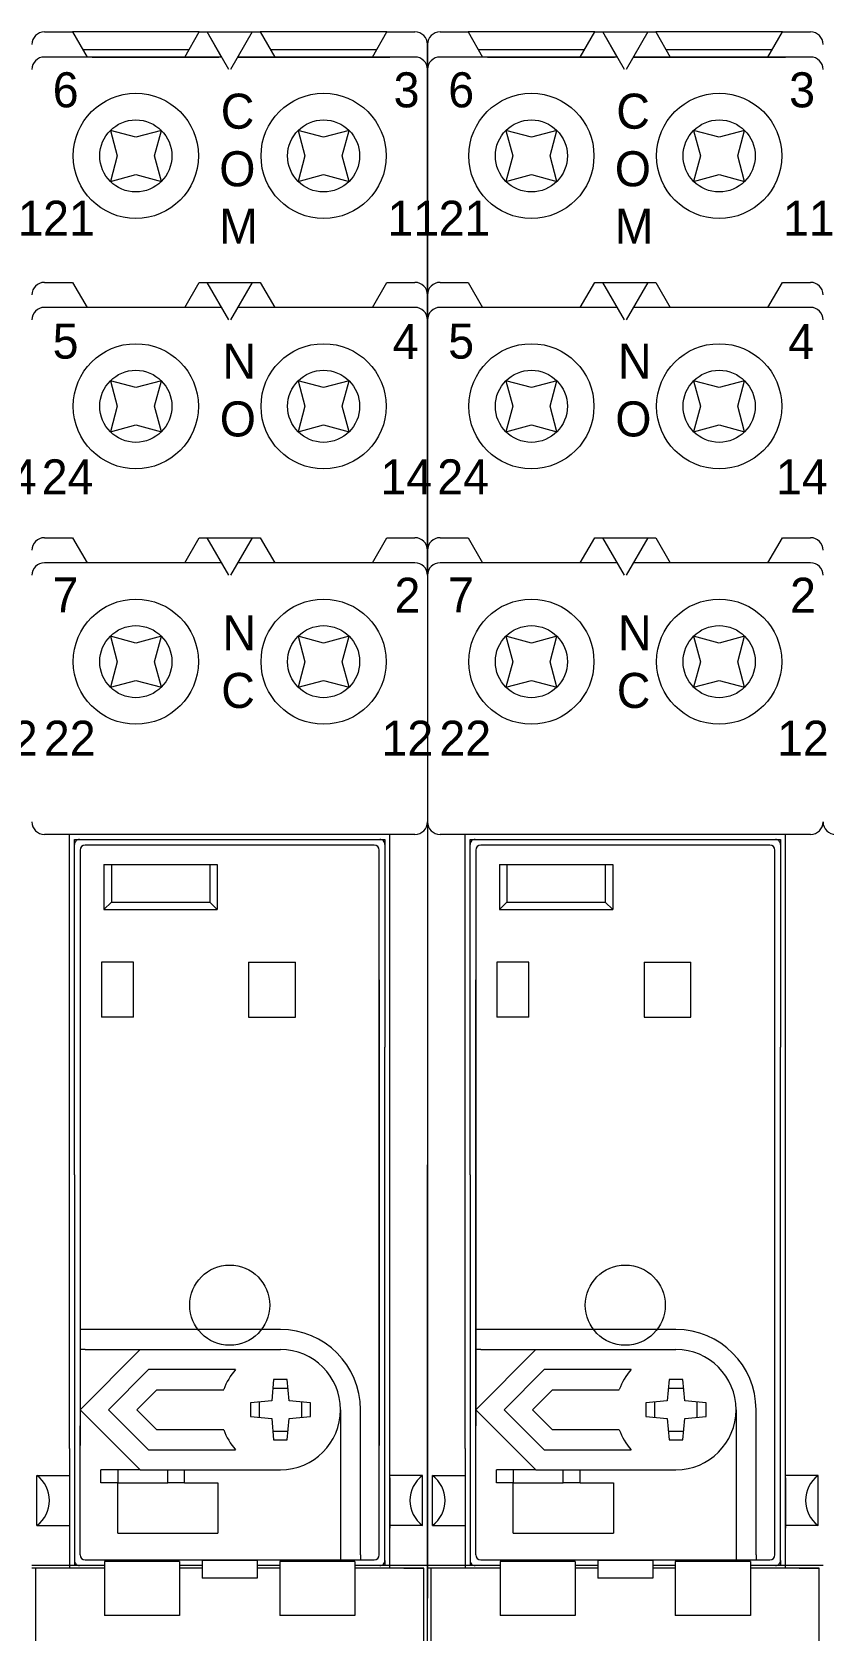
# Model space of a CAD drawing. Header units: millimetres. Extents: x -6000 to 26000, y -6000 to 26000.
# Drawn here: x 117.67 to 122.07, y -4365.19 to -4356.31 of the extents above; entities that cross this region are included whole.
import ezdxf

# ---------------------------------------------------------------- set-up
doc = ezdxf.new("R2010")
doc.units = ezdxf.units.MM
doc.header["$MEASUREMENT"] = 0
doc.linetypes.add('HIDDEN2', pattern=[2.38125, 1.5875, -0.79375])
doc.layers.add('Чертеж и Рисунок_Ном._пера__1', color=7, linetype='Continuous', lineweight=15)
doc.layers.add('Чертеж и Рисунок_Ном._пера__7', color=7, linetype='Continuous', lineweight=15)
doc.styles.add('СГЕНЕРИР_СТИЛЬ_2', font='')
doc.styles.get('СГЕНЕРИР_СТИЛЬ_2').set_extended_font_data('Arial')

msp = doc.modelspace()

# ---------------------------------------------------------------- linework, layer by layer
at = {"layer": 'Чертеж и Рисунок_Ном._пера__7', "color": 7, "linetype": 'Continuous', "lineweight": 15}
for p, q in [((117.7407, -4356.309), (117.8969, -4356.309)), ((118.6, -4356.309), (117.8969, -4356.309)), ((117.8969, -4356.309), (117.9772, -4356.4481)), ((118.5197, -4356.4481), (118.6, -4356.309)), ((118.6, -4356.309), (118.6449, -4356.309)), ((118.6229, -4356.309), (118.9172, -4356.309)), ((118.7252, -4356.4481), (118.6449, -4356.309)), ((118.7653, -4356.5176), (118.6449, -4356.309)), ((118.6449, -4356.309), (118.8953, -4356.309)), ((118.8953, -4356.309), (118.7748, -4356.5176)), ((118.8953, -4356.309), (118.9401, -4356.309)), ((119.6432, -4356.309), (118.9401, -4356.309)), ((118.9401, -4356.309), (119.0204, -4356.4481)), ((119.5629, -4356.4481), (119.6432, -4356.309)), ((119.6432, -4356.309), (119.7994, -4356.309)), ((119.9385, -4356.309), (120.0947, -4356.309)), ((120.7978, -4356.309), (120.0947, -4356.309)), ((120.0947, -4356.309), (120.175, -4356.4481)), ((120.7175, -4356.4481), (120.7978, -4356.309)), ((120.7978, -4356.309), (120.8427, -4356.309)), ((120.8207, -4356.309), (121.115, -4356.309)), ((120.923, -4356.4481), (120.8427, -4356.309)), ((120.9631, -4356.5176), (120.8427, -4356.309)), ((120.8427, -4356.309), (121.093, -4356.309)), ((121.093, -4356.309), (120.9726, -4356.5176)), ((121.093, -4356.309), (121.1379, -4356.309)), ((121.841, -4356.309), (121.1379, -4356.309)), ((121.1379, -4356.309), (121.2182, -4356.4481)), ((121.7607, -4356.4481), (121.841, -4356.309)), ((121.841, -4356.309), (121.9972, -4356.309)), ((118.7252, -4356.4481), (117.7407, -4356.4481)), ((117.9531, -4356.4063), (118.5438, -4356.4063)), ((118.005, -4356.4481), (118.71, -4356.4481)), ((118.8149, -4356.4481), (119.6603, -4356.4481)), ((119.7994, -4356.4481), (118.8149, -4356.4481)), ((118.8302, -4356.4481), (119.6603, -4356.4481)), ((118.9963, -4356.4063), (119.587, -4356.4063)), ((119.8689, -4356.5176), (119.8689, -4356.3785)), ((119.8689, -4356.3785), (119.8689, -4356.5176)), ((120.923, -4356.4481), (119.9385, -4356.4481)), ((120.1509, -4356.4063), (120.7416, -4356.4063)), ((120.2028, -4356.4481), (120.9077, -4356.4481)), ((121.0127, -4356.4481), (121.8581, -4356.4481)), ((121.9972, -4356.4481), (121.0127, -4356.4481)), ((121.0279, -4356.4481), (121.8581, -4356.4481)), ((121.1941, -4356.4063), (121.7848, -4356.4063)), ((119.8689, -4356.5176), (119.8689, -4362.6031)), ((119.8689, -4357.7695), (119.8689, -4356.5176)), ((119.8689, -4356.5176), (119.8689, -4362.6031)), ((119.8689, -4356.5176), (119.8689, -4357.7695)), ((118.1068, -4356.8559), (118.1448, -4356.9975)), ((118.2484, -4356.8938), (118.1068, -4356.8559)), ((118.3901, -4356.8559), (118.2484, -4356.8938)), ((118.3521, -4356.9975), (118.3901, -4356.8559)), ((119.2917, -4356.8938), (119.15, -4356.8559)), ((119.15, -4356.8559), (119.188, -4356.9975)), ((119.4333, -4356.8559), (119.2917, -4356.8938)), ((119.3954, -4356.9975), (119.4333, -4356.8559)), ((120.3046, -4356.8559), (120.3425, -4356.9975)), ((120.4462, -4356.8938), (120.3046, -4356.8559)), ((120.5879, -4356.8559), (120.4462, -4356.8938)), ((120.5499, -4356.9975), (120.5879, -4356.8559)), ((121.4895, -4356.8938), (121.3478, -4356.8559)), ((121.3478, -4356.8559), (121.3858, -4356.9975)), ((121.6311, -4356.8559), (121.4895, -4356.8938)), ((121.5932, -4356.9975), (121.6311, -4356.8559)), ((118.1448, -4356.9975), (118.1068, -4357.1391)), ((118.3901, -4357.1391), (118.3521, -4356.9975)), ((119.188, -4356.9975), (119.15, -4357.1391)), ((119.4333, -4357.1391), (119.3954, -4356.9975)), ((120.3425, -4356.9975), (120.3046, -4357.1391)), ((120.5879, -4357.1391), (120.5499, -4356.9975)), ((121.3858, -4356.9975), (121.3478, -4357.1391)), ((121.6311, -4357.1391), (121.5932, -4356.9975)), ((118.1068, -4357.1391), (118.2484, -4357.1012)), ((118.2484, -4357.1012), (118.3901, -4357.1391)), ((119.15, -4357.1391), (119.2917, -4357.1012)), ((119.2917, -4357.1012), (119.4333, -4357.1391)), ((120.3046, -4357.1391), (120.4462, -4357.1012)), ((120.4462, -4357.1012), (120.5879, -4357.1391)), ((121.3478, -4357.1391), (121.4895, -4357.1012)), ((121.4895, -4357.1012), (121.6311, -4357.1391)), ((117.7407, -4357.7), (117.8969, -4357.7)), ((117.8969, -4357.7), (117.9772, -4357.8391)), ((118.5197, -4357.8391), (118.6, -4357.7)), ((118.6, -4357.7), (118.6449, -4357.7)), ((118.7653, -4357.9086), (118.6449, -4357.7)), ((118.6449, -4357.7), (118.8953, -4357.7)), ((118.8953, -4357.7), (118.7748, -4357.9086)), ((118.8953, -4357.7), (118.9401, -4357.7)), ((118.9401, -4357.7), (119.0204, -4357.8391)), ((119.5629, -4357.8391), (119.6432, -4357.7)), ((119.6432, -4357.7), (119.7994, -4357.7)), ((119.9385, -4357.7), (120.0947, -4357.7)), ((120.0947, -4357.7), (120.175, -4357.8391)), ((120.7175, -4357.8391), (120.7978, -4357.7)), ((120.7978, -4357.7), (120.8427, -4357.7)), ((120.9631, -4357.9086), (120.8427, -4357.7)), ((120.8427, -4357.7), (121.093, -4357.7)), ((121.093, -4357.7), (120.9726, -4357.9086)), ((121.093, -4357.7), (121.1379, -4357.7)), ((121.1379, -4357.7), (121.2182, -4357.8391)), ((121.7607, -4357.8391), (121.841, -4357.7)), ((121.841, -4357.7), (121.9972, -4357.7)), ((119.8689, -4357.9086), (119.8689, -4357.7695)), ((119.8689, -4357.7695), (119.8689, -4357.9086)), ((118.7252, -4357.8391), (117.7407, -4357.8391)), ((119.7994, -4357.8391), (118.8149, -4357.8391)), ((120.923, -4357.8391), (119.9385, -4357.8391)), ((121.9972, -4357.8391), (121.0127, -4357.8391)), ((119.8689, -4359.1883), (119.8689, -4357.9086)), ((119.8689, -4357.9086), (119.8689, -4359.1883)), ((118.1068, -4358.2469), (118.1448, -4358.3885)), ((118.2484, -4358.2848), (118.1068, -4358.2469)), ((118.3901, -4358.2469), (118.2484, -4358.2848)), ((118.3521, -4358.3885), (118.3901, -4358.2469)), ((119.15, -4358.2469), (119.188, -4358.3885)), ((119.2917, -4358.2848), (119.15, -4358.2469)), ((119.4333, -4358.2469), (119.2917, -4358.2848)), ((119.3954, -4358.3885), (119.4333, -4358.2469)), ((120.3046, -4358.2469), (120.3425, -4358.3885)), ((120.4462, -4358.2848), (120.3046, -4358.2469)), ((120.5879, -4358.2469), (120.4462, -4358.2848)), ((120.5499, -4358.3885), (120.5879, -4358.2469)), ((121.3478, -4358.2469), (121.3858, -4358.3885)), ((121.4895, -4358.2848), (121.3478, -4358.2469)), ((121.6311, -4358.2469), (121.4895, -4358.2848)), ((121.5932, -4358.3885), (121.6311, -4358.2469)), ((118.1448, -4358.3885), (118.1068, -4358.5301)), ((118.3901, -4358.5301), (118.3521, -4358.3885)), ((119.188, -4358.3885), (119.15, -4358.5301)), ((119.4333, -4358.5301), (119.3954, -4358.3885)), ((120.3425, -4358.3885), (120.3046, -4358.5301)), ((120.5879, -4358.5301), (120.5499, -4358.3885)), ((121.3858, -4358.3885), (121.3478, -4358.5301)), ((121.6311, -4358.5301), (121.5932, -4358.3885)), ((118.1068, -4358.5301), (118.2484, -4358.4922)), ((118.2484, -4358.4922), (118.3901, -4358.5301)), ((119.15, -4358.5301), (119.2917, -4358.4922)), ((119.2917, -4358.4922), (119.4333, -4358.5301)), ((120.3046, -4358.5301), (120.4462, -4358.4922)), ((120.4462, -4358.4922), (120.5879, -4358.5301)), ((121.3478, -4358.5301), (121.4895, -4358.4922)), ((121.4895, -4358.4922), (121.6311, -4358.5301)), ((117.7407, -4359.1188), (117.8969, -4359.1188)), ((117.8969, -4359.1188), (117.9772, -4359.2579)), ((118.5197, -4359.2579), (118.6, -4359.1188)), ((118.6, -4359.1188), (118.6449, -4359.1188)), ((118.7653, -4359.3274), (118.6449, -4359.1188)), ((118.6449, -4359.1188), (118.8953, -4359.1188)), ((118.8953, -4359.1188), (118.7748, -4359.3274)), ((118.8953, -4359.1188), (118.9401, -4359.1188)), ((118.9401, -4359.1188), (119.0204, -4359.2579)), ((119.5629, -4359.2579), (119.6432, -4359.1188)), ((119.6432, -4359.1188), (119.7994, -4359.1188)), ((119.9385, -4359.1188), (120.0947, -4359.1188)), ((120.0947, -4359.1188), (120.175, -4359.2579)), ((120.7175, -4359.2579), (120.7978, -4359.1188)), ((120.7978, -4359.1188), (120.8427, -4359.1188)), ((120.9631, -4359.3274), (120.8427, -4359.1188)), ((120.8427, -4359.1188), (121.093, -4359.1188)), ((121.093, -4359.1188), (120.9726, -4359.3274)), ((121.093, -4359.1188), (121.1379, -4359.1188)), ((121.1379, -4359.1188), (121.2182, -4359.2579)), ((121.7607, -4359.2579), (121.841, -4359.1188)), ((121.841, -4359.1188), (121.9972, -4359.1188)), ((119.8689, -4359.3274), (119.8689, -4359.1883)), ((119.8689, -4359.1883), (119.8689, -4359.3274)), ((118.7252, -4359.2579), (117.7407, -4359.2579)), ((119.7994, -4359.2579), (118.8149, -4359.2579)), ((120.923, -4359.2579), (119.9385, -4359.2579)), ((121.9972, -4359.2579), (121.0127, -4359.2579)), ((118.1068, -4359.6657), (118.1448, -4359.8073)), ((118.2484, -4359.7036), (118.1068, -4359.6657)), ((118.3901, -4359.6657), (118.2484, -4359.7036)), ((118.3521, -4359.8073), (118.3901, -4359.6657)), ((119.2917, -4359.7036), (119.15, -4359.6657)), ((119.15, -4359.6657), (119.188, -4359.8073)), ((119.4333, -4359.6657), (119.2917, -4359.7036)), ((119.3954, -4359.8073), (119.4333, -4359.6657)), ((120.3046, -4359.6657), (120.3425, -4359.8073)), ((120.4462, -4359.7036), (120.3046, -4359.6657)), ((120.5879, -4359.6657), (120.4462, -4359.7036)), ((120.5499, -4359.8073), (120.5879, -4359.6657)), ((121.4895, -4359.7036), (121.3478, -4359.6657)), ((121.3478, -4359.6657), (121.3858, -4359.8073)), ((121.6311, -4359.6657), (121.4895, -4359.7036)), ((121.5932, -4359.8073), (121.6311, -4359.6657)), ((118.1448, -4359.8073), (118.1068, -4359.949)), ((118.3901, -4359.949), (118.3521, -4359.8073)), ((119.188, -4359.8073), (119.15, -4359.949)), ((119.4333, -4359.949), (119.3954, -4359.8073)), ((120.3425, -4359.8073), (120.3046, -4359.949)), ((120.5879, -4359.949), (120.5499, -4359.8073)), ((121.3858, -4359.8073), (121.3478, -4359.949)), ((121.6311, -4359.949), (121.5932, -4359.8073)), ((118.1068, -4359.949), (118.2484, -4359.911)), ((118.2484, -4359.911), (118.3901, -4359.949)), ((119.15, -4359.949), (119.2917, -4359.911)), ((119.2917, -4359.911), (119.4333, -4359.949)), ((120.3046, -4359.949), (120.4462, -4359.911)), ((120.4462, -4359.911), (120.5879, -4359.949)), ((121.3478, -4359.949), (121.4895, -4359.911)), ((121.4895, -4359.911), (121.6311, -4359.949)), ((119.7994, -4360.7671), (117.7407, -4360.7671)), ((117.8798, -4364.1783), (117.8798, -4360.7671)), ((117.9076, -4360.8228), (117.9076, -4360.7949)), ((117.9076, -4360.7949), (119.6325, -4360.7949)), ((119.6047, -4360.7949), (119.6325, -4360.7949)), ((119.6325, -4360.7949), (119.6325, -4360.8228)), ((119.6325, -4360.7949), (119.6325, -4361.9495)), ((119.6603, -4364.8427), (119.6603, -4360.7671)), ((121.9972, -4360.7671), (119.9385, -4360.7671)), ((120.0776, -4364.1783), (120.0776, -4360.7671)), ((120.1054, -4360.8228), (120.1054, -4360.7949)), ((120.1054, -4360.7949), (121.8303, -4360.7949)), ((121.8024, -4360.7949), (121.8303, -4360.7949)), ((121.8303, -4360.7949), (121.8303, -4360.8228)), ((121.8303, -4360.7949), (121.8303, -4361.9495)), ((121.8581, -4364.8427), (121.8581, -4360.7671)), ((117.9076, -4361.5043), (117.9076, -4360.8228)), ((117.9389, -4360.854), (117.9389, -4363.5178)), ((119.5734, -4360.8262), (117.9668, -4360.8262)), ((119.6012, -4364.7697), (119.6012, -4360.854)), ((120.1054, -4361.5043), (120.1054, -4360.8228)), ((120.1367, -4360.854), (120.1367, -4363.5178)), ((121.7711, -4360.8262), (120.1645, -4360.8262)), ((121.799, -4364.7697), (121.799, -4360.854)), ((118.0711, -4360.934), (118.7005, -4360.934)), ((118.0711, -4360.934), (118.0711, -4361.1844)), ((118.1128, -4360.934), (118.1128, -4361.1427)), ((118.6588, -4360.934), (118.6588, -4361.1427)), ((118.7005, -4360.934), (118.7005, -4361.1844)), ((120.2689, -4360.934), (120.8983, -4360.934)), ((120.2689, -4360.934), (120.2689, -4361.1844)), ((120.3106, -4360.934), (120.3106, -4361.1427)), ((120.8566, -4360.934), (120.8566, -4361.1427)), ((120.8983, -4360.934), (120.8983, -4361.1844)), ((118.0711, -4361.1844), (118.1128, -4361.1427)), ((118.1128, -4361.1427), (118.6588, -4361.1427)), ((118.7005, -4361.1844), (118.6588, -4361.1427)), ((120.2689, -4361.1844), (120.3106, -4361.1427)), ((120.3106, -4361.1427), (120.8566, -4361.1427)), ((120.8983, -4361.1844), (120.8566, -4361.1427)), ((118.0711, -4361.1844), (118.7005, -4361.1844)), ((120.2689, -4361.1844), (120.8983, -4361.1844)), ((117.9076, -4361.9495), (117.9076, -4361.5043)), ((118.2345, -4361.4765), (118.0572, -4361.4765)), ((118.0572, -4361.4765), (118.0572, -4361.7825)), ((118.2345, -4361.7825), (118.2345, -4361.4765)), ((118.8744, -4361.4765), (119.1352, -4361.4765)), ((118.8744, -4361.4765), (118.8744, -4361.7825)), ((119.1352, -4361.7825), (119.1352, -4361.4765)), ((120.1054, -4361.9495), (120.1054, -4361.5043)), ((120.4323, -4361.4765), (120.255, -4361.4765)), ((120.255, -4361.4765), (120.255, -4361.7825)), ((120.4323, -4361.7825), (120.4323, -4361.4765)), ((121.0722, -4361.4765), (121.333, -4361.4765)), ((121.0722, -4361.4765), (121.0722, -4361.7825)), ((121.333, -4361.7825), (121.333, -4361.4765)), ((117.9387, -4361.5739), (117.9387, -4364.1612)), ((119.6014, -4364.1612), (119.6014, -4361.5739)), ((120.1365, -4361.5739), (120.1365, -4364.1612)), ((121.7992, -4364.1612), (121.7992, -4361.5739)), ((118.2345, -4361.7825), (118.0572, -4361.7825)), ((118.8744, -4361.7825), (119.1352, -4361.7825)), ((120.4323, -4361.7825), (120.255, -4361.7825)), ((121.0722, -4361.7825), (121.333, -4361.7825)), ((117.9076, -4362.6589), (117.9076, -4361.9495)), ((119.6325, -4364.801), (119.6325, -4361.9495)), ((120.1054, -4362.6589), (120.1054, -4361.9495)), ((121.8303, -4364.801), (121.8303, -4361.9495)), ((117.9076, -4362.6589), (117.9076, -4364.8288)), ((119.8689, -4366.2477), (119.8689, -4362.6031)), ((119.8689, -4362.6031), (119.8689, -4364.8706)), ((120.1054, -4362.6589), (120.1054, -4364.8288)), ((117.9668, -4363.5178), (117.9389, -4363.5178)), ((117.9389, -4363.5178), (117.9389, -4363.6291)), ((119.0517, -4363.5178), (117.9668, -4363.5178)), ((120.1645, -4363.5178), (120.1367, -4363.5178)), ((120.1367, -4363.5178), (120.1367, -4363.6291)), ((121.2495, -4363.5178), (120.1645, -4363.5178)), ((117.9668, -4363.6291), (117.9389, -4363.6291)), ((117.9389, -4363.6291), (117.9389, -4363.9629)), ((117.9389, -4363.9629), (118.2728, -4363.6291)), ((117.9668, -4363.6291), (119.0517, -4363.6291)), ((120.1645, -4363.6291), (120.1367, -4363.6291)), ((120.1367, -4363.6291), (120.1367, -4363.9629)), ((120.1367, -4363.9629), (120.4706, -4363.6291)), ((120.1645, -4363.6291), (121.2495, -4363.6291)), ((118.3189, -4363.7404), (118.0963, -4363.9629)), ((118.8029, -4363.7404), (118.3189, -4363.7404)), ((120.5166, -4363.7404), (120.2941, -4363.9629)), ((121.0007, -4363.7404), (120.5166, -4363.7404)), ((119.0135, -4363.796), (119.0031, -4363.9143)), ((119.09, -4363.796), (119.0135, -4363.796)), ((119.1003, -4363.9143), (119.09, -4363.796)), ((121.2113, -4363.796), (121.2009, -4363.9143)), ((121.2878, -4363.796), (121.2113, -4363.796)), ((121.2981, -4363.9143), (121.2878, -4363.796)), ((118.2537, -4363.9629), (118.365, -4363.8517)), ((118.365, -4363.8517), (118.737, -4363.8517)), ((119.0031, -4363.9143), (118.8848, -4363.9247)), ((119.0942, -4363.8445), (119.0092, -4363.8445)), ((119.2187, -4363.9247), (119.1003, -4363.9143)), ((120.4515, -4363.9629), (120.5627, -4363.8517)), ((120.5627, -4363.8517), (120.9348, -4363.8517)), ((121.2009, -4363.9143), (121.0826, -4363.9247)), ((121.292, -4363.8445), (121.207, -4363.8445)), ((121.4164, -4363.9247), (121.2981, -4363.9143)), ((117.9389, -4363.9629), (117.9389, -4364.0532)), ((117.9389, -4363.9629), (118.2728, -4364.2968)), ((118.0963, -4363.9629), (118.3189, -4364.1855)), ((118.365, -4364.0742), (118.2537, -4363.9629)), ((118.8848, -4363.9247), (118.8848, -4364.0012)), ((118.8848, -4364.0012), (119.0031, -4364.0115)), ((118.9333, -4363.9204), (118.9333, -4364.0054)), ((119.1003, -4364.0115), (119.2187, -4364.0012)), ((119.1702, -4364.0054), (119.1702, -4363.9204)), ((119.2187, -4364.0012), (119.2187, -4363.9247)), ((119.3856, -4363.9629), (119.3856, -4364.7697)), ((119.4969, -4364.7697), (119.4969, -4363.9629)), ((120.1367, -4363.9629), (120.1367, -4364.0532)), ((120.1367, -4363.9629), (120.4706, -4364.2968)), ((120.2941, -4363.9629), (120.5166, -4364.1855)), ((120.5627, -4364.0742), (120.4515, -4363.9629)), ((121.0826, -4363.9247), (121.0826, -4364.0012)), ((121.0826, -4364.0012), (121.2009, -4364.0115)), ((121.1311, -4363.9204), (121.1311, -4364.0054)), ((121.2981, -4364.0115), (121.4164, -4364.0012)), ((121.368, -4364.0054), (121.368, -4363.9204)), ((121.4164, -4364.0012), (121.4164, -4363.9247)), ((121.5834, -4363.9629), (121.5834, -4364.7697)), ((121.6946, -4364.7697), (121.6946, -4363.9629)), ((117.9389, -4364.7697), (117.9389, -4364.0532)), ((118.737, -4364.0742), (118.365, -4364.0742)), ((119.0031, -4364.0115), (119.0135, -4364.1299)), ((119.0092, -4364.0814), (119.0942, -4364.0814)), ((119.09, -4364.1299), (119.1003, -4364.0115)), ((120.1367, -4364.7697), (120.1367, -4364.0532)), ((120.9348, -4364.0742), (120.5627, -4364.0742)), ((121.2009, -4364.0115), (121.2113, -4364.1299)), ((121.207, -4364.0814), (121.292, -4364.0814)), ((121.2878, -4364.1299), (121.2981, -4364.0115)), ((117.8798, -4364.1783), (117.8798, -4364.8427)), ((118.3189, -4364.1855), (118.8029, -4364.1855)), ((119.0135, -4364.1299), (119.09, -4364.1299)), ((120.0776, -4364.1783), (120.0776, -4364.8427)), ((120.5166, -4364.1855), (121.0007, -4364.1855)), ((121.2113, -4364.1299), (121.2878, -4364.1299)), ((117.699, -4364.6063), (117.699, -4364.3281)), ((117.699, -4364.3281), (117.8798, -4364.3281)), ((118.1476, -4364.2968), (118.0544, -4364.2968)), ((118.0544, -4364.3698), (118.0544, -4364.2968)), ((118.1476, -4364.2968), (118.1476, -4364.3698)), ((118.2728, -4364.2968), (118.1476, -4364.2968)), ((118.2728, -4364.2968), (119.0517, -4364.2968)), ((118.4258, -4364.3698), (118.4258, -4364.2968)), ((118.519, -4364.3698), (118.519, -4364.2968)), ((119.8411, -4364.3281), (119.6603, -4364.3281)), ((119.6603, -4364.342), (119.6603, -4364.6202)), ((119.8411, -4364.6063), (119.8411, -4364.3281)), ((119.8968, -4364.6063), (119.8968, -4364.3281)), ((119.8968, -4364.3281), (120.0776, -4364.3281)), ((120.3454, -4364.2968), (120.2522, -4364.2968)), ((120.2522, -4364.3698), (120.2522, -4364.2968)), ((120.3454, -4364.2968), (120.3454, -4364.3698)), ((120.4706, -4364.2968), (120.3454, -4364.2968)), ((120.4706, -4364.2968), (121.2495, -4364.2968)), ((120.6236, -4364.3698), (120.6236, -4364.2968)), ((120.7167, -4364.3698), (120.7167, -4364.2968)), ((122.0389, -4364.3281), (121.8581, -4364.3281)), ((121.8581, -4364.342), (121.8581, -4364.6202)), ((122.0389, -4364.6063), (122.0389, -4364.3281)), ((118.1476, -4364.3698), (118.0544, -4364.3698)), ((118.1476, -4364.3698), (118.4258, -4364.3698)), ((118.1476, -4364.648), (118.1476, -4364.3698)), ((118.519, -4364.3698), (118.4258, -4364.3698)), ((118.519, -4364.3698), (118.6267, -4364.3698)), ((118.6267, -4364.3698), (118.704, -4364.3698)), ((118.704, -4364.3698), (118.704, -4364.648)), ((120.3454, -4364.3698), (120.2522, -4364.3698)), ((120.3454, -4364.3698), (120.6236, -4364.3698)), ((120.3454, -4364.648), (120.3454, -4364.3698)), ((120.7167, -4364.3698), (120.6236, -4364.3698)), ((120.7167, -4364.3698), (120.8245, -4364.3698)), ((120.8245, -4364.3698), (120.9018, -4364.3698)), ((120.9018, -4364.3698), (120.9018, -4364.648)), ((117.699, -4364.6063), (117.8798, -4364.6063)), ((119.8411, -4364.6063), (119.6603, -4364.6063)), ((119.8968, -4364.6063), (120.0776, -4364.6063)), ((122.0389, -4364.6063), (121.8581, -4364.6063)), ((118.1476, -4364.648), (118.7013, -4364.648)), ((118.7013, -4364.648), (118.704, -4364.648)), ((120.3454, -4364.648), (120.899, -4364.648)), ((120.899, -4364.648), (120.9018, -4364.648)), ((117.9668, -4364.7975), (118.7413, -4364.7975)), ((118.0746, -4364.8058), (118.0746, -4365.107)), ((118.4919, -4364.8058), (118.0746, -4364.8058)), ((118.4919, -4364.8058), (118.4919, -4365.107)), ((118.6171, -4364.8009), (118.6171, -4364.8984)), ((118.9231, -4364.8009), (118.6171, -4364.8009)), ((118.7413, -4364.7975), (119.3856, -4364.7975)), ((118.9231, -4364.8009), (118.9231, -4364.8984)), ((119.4656, -4364.8058), (119.0483, -4364.8058)), ((119.0483, -4364.8058), (119.0483, -4365.107)), ((119.3856, -4364.7697), (119.3856, -4364.7975)), ((119.3856, -4364.7975), (119.4969, -4364.7975)), ((119.4656, -4364.8058), (119.4656, -4365.107)), ((119.4969, -4364.7697), (119.4969, -4364.7975)), ((119.4969, -4364.7975), (119.5734, -4364.7975)), ((119.6325, -4364.801), (119.6325, -4364.8288)), ((119.8689, -4364.7315), (119.8689, -4364.8706)), ((120.1645, -4364.7975), (120.9391, -4364.7975)), ((120.2723, -4364.8058), (120.2723, -4365.107)), ((120.6896, -4364.8058), (120.2723, -4364.8058)), ((120.6896, -4364.8058), (120.6896, -4365.107)), ((120.8148, -4364.8009), (120.8148, -4364.8984)), ((121.1208, -4364.8009), (120.8148, -4364.8009)), ((120.9391, -4364.7975), (121.5834, -4364.7975)), ((121.1208, -4364.8009), (121.1208, -4364.8984)), ((121.6633, -4364.8058), (121.246, -4364.8058)), ((121.246, -4364.8058), (121.246, -4365.107)), ((121.5834, -4364.7697), (121.5834, -4364.7975)), ((121.5834, -4364.7975), (121.6946, -4364.7975)), ((121.6633, -4364.8058), (121.6633, -4365.107)), ((121.6946, -4364.7697), (121.6946, -4364.7975)), ((121.6946, -4364.7975), (121.7711, -4364.7975)), ((121.8303, -4364.801), (121.8303, -4364.8288)), ((118.0746, -4364.8288), (117.6712, -4364.8288)), ((118.0746, -4364.8427), (117.6712, -4364.8427)), ((117.8033, -4364.8427), (117.692, -4364.8427)), ((117.692, -4365.3991), (117.692, -4364.8427)), ((118.0746, -4364.8427), (117.8033, -4364.8427)), ((118.0746, -4364.8288), (117.9076, -4364.8288)), ((118.6171, -4364.8288), (118.4919, -4364.8288)), ((118.6171, -4364.8427), (118.4919, -4364.8427)), ((118.6171, -4364.8427), (118.4919, -4364.8427)), ((119.0483, -4364.8288), (118.9231, -4364.8288)), ((119.0483, -4364.8288), (118.9231, -4364.8288)), ((119.0483, -4364.8427), (118.9231, -4364.8427)), ((119.0483, -4364.8427), (118.9231, -4364.8427)), ((119.6325, -4364.8288), (119.4656, -4364.8288)), ((119.8689, -4364.8288), (119.4656, -4364.8288)), ((119.8481, -4364.8427), (119.4656, -4364.8427)), ((119.7368, -4364.8427), (119.4656, -4364.8427)), ((119.7368, -4364.8427), (119.8481, -4364.8427)), ((119.8481, -4365.3991), (119.8481, -4364.8427)), ((120.2723, -4364.8288), (119.8689, -4364.8288)), ((120.2723, -4364.8427), (119.8689, -4364.8427)), ((119.8689, -4364.8706), (119.8689, -4365.0097)), ((119.8689, -4364.8706), (119.8689, -4365.0097)), ((120.0011, -4364.8427), (119.8898, -4364.8427)), ((119.8898, -4365.3991), (119.8898, -4364.8427)), ((120.2723, -4364.8427), (120.0011, -4364.8427)), ((120.2723, -4364.8288), (120.1054, -4364.8288)), ((120.8148, -4364.8288), (120.6896, -4364.8288)), ((120.8148, -4364.8427), (120.6896, -4364.8427)), ((120.8148, -4364.8427), (120.6896, -4364.8427)), ((121.246, -4364.8288), (121.1208, -4364.8288)), ((121.246, -4364.8427), (121.1208, -4364.8427)), ((121.246, -4364.8427), (121.1208, -4364.8427)), ((121.246, -4364.8288), (121.1209, -4364.8288)), ((121.8303, -4364.8288), (121.6633, -4364.8288)), ((122.0667, -4364.8288), (121.6633, -4364.8288)), ((122.0459, -4364.8427), (121.6633, -4364.8427)), ((121.9346, -4364.8427), (121.6633, -4364.8427)), ((121.9346, -4364.8427), (122.0459, -4364.8427)), ((122.0459, -4365.3991), (122.0459, -4364.8427)), ((118.9231, -4364.8984), (118.6171, -4364.8984)), ((119.8689, -4366.2477), (119.8689, -4364.9262)), ((121.1208, -4364.8984), (120.8148, -4364.8984)), ((118.4919, -4365.107), (118.0746, -4365.107)), ((119.4656, -4365.107), (119.0483, -4365.107)), ((120.6896, -4365.107), (120.2723, -4365.107)), ((121.6633, -4365.107), (121.246, -4365.107))]:
    msp.add_line(p, q, dxfattribs=at)
for centre, radius in [((118.2484, -4356.9975), 0.3477), ((119.2917, -4356.9975), 0.3477), ((120.4462, -4356.9975), 0.3477), ((121.4895, -4356.9975), 0.3477), ((118.2484, -4356.9975), 0.2003), ((119.2917, -4356.9975), 0.2003), ((120.4462, -4356.9975), 0.2003), ((121.4895, -4356.9975), 0.2003), ((118.2484, -4358.3885), 0.3477), ((119.2917, -4358.3885), 0.3477), ((120.4462, -4358.3885), 0.3477), ((121.4895, -4358.3885), 0.3477), ((118.2484, -4358.3885), 0.2003), ((119.2917, -4358.3885), 0.2003), ((120.4462, -4358.3885), 0.2003), ((121.4895, -4358.3885), 0.2003), ((118.2484, -4359.8073), 0.3477), ((119.2917, -4359.8073), 0.3477), ((120.4462, -4359.8073), 0.3477), ((121.4895, -4359.8073), 0.3477), ((118.2484, -4359.8073), 0.2003), ((119.2917, -4359.8073), 0.2003), ((120.4462, -4359.8073), 0.2003), ((121.4895, -4359.8073), 0.2003)]:
    msp.add_circle(centre, radius, dxfattribs=at)
at = {"layer": 'Чертеж и Рисунок_Ном._пера__7', "color": 7, "linetype": 'HIDDEN2', "lineweight": 15}
for centre in [(118.7701, -4363.3822), (120.9678, -4363.3822)]:
    msp.add_circle(centre, 0.2226, dxfattribs=at)
at = {"layer": 'Чертеж и Рисунок_Ном._пера__7', "color": 7, "linetype": 'Continuous', "lineweight": 15}
for centre, radius, start, end in [((117.7407, -4356.3785), 0.0695, 90, 180), ((119.7994, -4356.3785), 0.0695, 0, 90), ((119.9385, -4356.3785), 0.0695, 90, 180), ((121.9972, -4356.3785), 0.0695, 0, 90), ((117.7407, -4356.5176), 0.0695, 90, 180), ((119.7994, -4356.5176), 0.0695, 0, 90), ((119.9385, -4356.5176), 0.0695, 90, 180), ((121.9972, -4356.5176), 0.0695, 0, 90), ((117.7407, -4357.7695), 0.0695, 90, 180), ((119.7994, -4357.7695), 0.0695, 0, 90), ((119.9385, -4357.7695), 0.0695, 90, 180), ((121.9972, -4357.7695), 0.0695, 0, 90), ((117.7407, -4357.9086), 0.0695, 90, 180), ((119.7994, -4357.9086), 0.0695, 0, 90), ((119.9385, -4357.9086), 0.0695, 90, 180), ((121.9972, -4357.9086), 0.0695, 0, 90), ((117.7407, -4359.1883), 0.0695, 90, 180), ((119.7994, -4359.1883), 0.0695, 0, 90), ((119.9385, -4359.1883), 0.0695, 90, 180), ((121.9972, -4359.1883), 0.0695, 0, 90), ((117.7407, -4359.3274), 0.0695, 90, 180), ((119.7994, -4359.3274), 0.0695, 0, 90), ((119.9385, -4359.3274), 0.0695, 90, 180), ((121.9972, -4359.3274), 0.0695, 0, 90), ((117.7407, -4360.6976), 0.0695, 180, 270), ((119.7994, -4360.6976), 0.0695, 270, 0), ((119.9385, -4360.6976), 0.0695, 180, 270), ((121.9972, -4360.6976), 0.0695, 270, 0), ((122.1363, -4360.6976), 0.0695, 180, 270), ((117.9355, -4360.8228), 0.0278, 89.9991, 180.0009), ((119.6047, -4360.8228), 0.0278, 359.9991, 90.0009), ((120.1332, -4360.8228), 0.0278, 89.9991, 180.0009), ((121.8024, -4360.8228), 0.0278, 359.9991, 90.0009), ((117.9668, -4360.854), 0.0278, 90, 180), ((119.5734, -4360.854), 0.0278, 0, 90), ((120.1645, -4360.854), 0.0278, 90, 180), ((121.7711, -4360.854), 0.0278, 0, 90), ((119.0517, -4363.9629), 0.4451, 0, 90), ((121.2495, -4363.9629), 0.4451, 0, 90), ((119.0517, -4363.9629), 0.3338, 0, 90), ((121.2495, -4363.9629), 0.3338, 0, 90), ((119.0517, -4363.9629), 0.3338, 138.18969, 160.52878), ((121.2495, -4363.9629), 0.3338, 138.18969, 160.52878), ((119.0517, -4363.9629), 0.3338, 270, 0), ((121.2495, -4363.9629), 0.3338, 270, 0), ((119.0517, -4363.9629), 0.3338, 199.47122, 221.81031), ((121.2495, -4363.9629), 0.3338, 199.47122, 221.81031), ((117.5947, -4364.4672), 0.1739, 306.8699, 53.1301), ((119.9455, -4364.4672), 0.1739, 126.8699, 233.1301), ((119.7924, -4364.4672), 0.1739, 306.8699, 53.1301), ((122.1432, -4364.4672), 0.1739, 126.8699, 233.1301), ((117.9355, -4364.801), 0.0278, 179.9991, 270.0009), ((117.9668, -4364.7697), 0.0278, 180, 270), ((119.5734, -4364.7697), 0.0278, 270, 0), ((119.6047, -4364.801), 0.0278, 269.9991, 0.0009), ((120.1332, -4364.801), 0.0278, 179.9991, 270.0009), ((120.1645, -4364.7697), 0.0278, 180, 270), ((121.7711, -4364.7697), 0.0278, 270, 0), ((121.8024, -4364.801), 0.0278, 269.9991, 0.0009)]:
    msp.add_arc(centre, radius, start, end, dxfattribs=at)

# ---------------------------------------------------------------- texts
at = {"layer": 'Чертеж и Рисунок_Ном._пера__1', "color": 7, "linetype": 'Continuous', "lineweight": 15, "char_height": 0.19474, "attachment_point": 7, "style": 'СГЕНЕРИР_СТИЛЬ_2'}
for s, insert in [('\\A1;{\\W0.950000x;\\pql;\\fArial|b0|i0|c204|p38;6}', (117.7866, -4356.7305)), ('\\A1;{\\W0.950000x;\\pql;\\fArial|b0|i0|c204|p38;3}', (119.6807, -4356.7306)), ('\\A1;{\\W0.950000x;\\pql;\\fArial|b0|i0|c204|p38;6}', (119.9844, -4356.7305)), ('\\A1;{\\W0.950000x;\\pql;\\fArial|b0|i0|c204|p38;3}', (121.8785, -4356.7306)), ('\\A1;{\\W0.950000x;\\pql;\\fArial|b0|i0|c204|p38;C}', (118.7201, -4356.8492)), ('\\A1;{\\W0.950000x;\\pql;\\fArial|b0|i0|c204|p38;C}', (120.9179, -4356.8492)), ('\\A1;{\\W0.950000x;\\pql;\\fArial|b0|i0|c204|p38;O}', (118.7119, -4357.1692)), ('\\A1;{\\W0.950000x;\\pql;\\fArial|b0|i0|c204|p38;O}', (120.9097, -4357.1692)), ('\\A1;{\\W0.950000x;\\pql;\\fArial|b0|i0|c204|p38;11}', (117.4486, -4357.4413)), ('\\A1;{\\W0.950000x;\\pql;\\fArial|b0|i0|c204|p38;21}', (117.7331, -4357.4413)), ('\\A1;{\\W0.950000x;\\pql;\\fArial|b0|i0|c204|p38;11}', (119.6464, -4357.4413)), ('\\A1;{\\W0.950000x;\\pql;\\fArial|b0|i0|c204|p38;21}', (119.9309, -4357.4413)), ('\\A1;{\\W0.950000x;\\pql;\\fArial|b0|i0|c204|p38;11}', (121.8442, -4357.4413)), ('\\A1;{\\W0.950000x;\\pql;\\fArial|b0|i0|c204|p38;M}', (118.7113, -4357.4858)), ('\\A1;{\\W0.950000x;\\pql;\\fArial|b0|i0|c204|p38;M}', (120.9091, -4357.4858)), ('\\A1;{\\W0.950000x;\\pql;\\fArial|b0|i0|c204|p38;5}', (117.7862, -4358.1265)), ('\\A1;{\\W0.950000x;\\pql;\\fArial|b0|i0|c204|p38;4}', (119.6755, -4358.1263)), ('\\A1;{\\W0.950000x;\\pql;\\fArial|b0|i0|c204|p38;5}', (119.984, -4358.1265)), ('\\A1;{\\W0.950000x;\\pql;\\fArial|b0|i0|c204|p38;4}', (121.8733, -4358.1263)), ('\\A1;{\\W0.950000x;\\pql;\\fArial|b0|i0|c204|p38;N}', (118.7295, -4358.2356)), ('\\A1;{\\W0.950000x;\\pql;\\fArial|b0|i0|c204|p38;N}', (120.9273, -4358.2356)), ('\\A1;{\\W0.950000x;\\pql;\\fArial|b0|i0|c204|p38;O}', (118.7147, -4358.5588)), ('\\A1;{\\W0.950000x;\\pql;\\fArial|b0|i0|c204|p38;O}', (120.9125, -4358.5588)), ('\\A1;{\\W0.950000x;\\pql;\\fArial|b0|i0|c204|p38;24}', (117.7255, -4358.878)), ('\\A1;{\\W0.950000x;\\pql;\\fArial|b0|i0|c204|p38;24}', (119.9233, -4358.878)), ('\\A1;{\\W0.950000x;\\pql;\\fArial|b0|i0|c204|p38;14}', (117.4097, -4358.878)), ('\\A1;{\\W0.950000x;\\pql;\\fArial|b0|i0|c204|p38;14}', (119.6075, -4358.878)), ('\\A1;{\\W0.950000x;\\pql;\\fArial|b0|i0|c204|p38;14}', (121.8053, -4358.878)), ('\\A1;{\\W0.950000x;\\pql;\\fArial|b0|i0|c204|p38;7}', (117.7855, -4359.5341)), ('\\A1;{\\W0.950000x;\\pql;\\fArial|b0|i0|c204|p38;2}', (119.6856, -4359.5357)), ('\\A1;{\\W0.950000x;\\pql;\\fArial|b0|i0|c204|p38;7}', (119.9833, -4359.5341)), ('\\A1;{\\W0.950000x;\\pql;\\fArial|b0|i0|c204|p38;2}', (121.8833, -4359.5357)), ('\\A1;{\\W0.950000x;\\pql;\\fArial|b0|i0|c204|p38;N}', (118.7295, -4359.7442)), ('\\A1;{\\W0.950000x;\\pql;\\fArial|b0|i0|c204|p38;N}', (120.9273, -4359.7442)), ('\\A1;{\\W0.950000x;\\pql;\\fArial|b0|i0|c204|p38;C}', (118.7229, -4360.0673)), ('\\A1;{\\W0.950000x;\\pql;\\fArial|b0|i0|c204|p38;C}', (120.9206, -4360.0673)), ('\\A1;{\\W0.950000x;\\pql;\\fArial|b0|i0|c204|p38;12}', (117.4155, -4360.3299)), ('\\A1;{\\W0.950000x;\\pql;\\fArial|b0|i0|c204|p38;22}', (117.7372, -4360.3299)), ('\\A1;{\\W0.950000x;\\pql;\\fArial|b0|i0|c204|p38;12}', (119.6133, -4360.3299)), ('\\A1;{\\W0.950000x;\\pql;\\fArial|b0|i0|c204|p38;22}', (119.935, -4360.3299)), ('\\A1;{\\W0.950000x;\\pql;\\fArial|b0|i0|c204|p38;12}', (121.8111, -4360.3299))]:
    msp.add_mtext(s, dxfattribs=dict(at, insert=insert))

doc.saveas('drawing.dxf')
